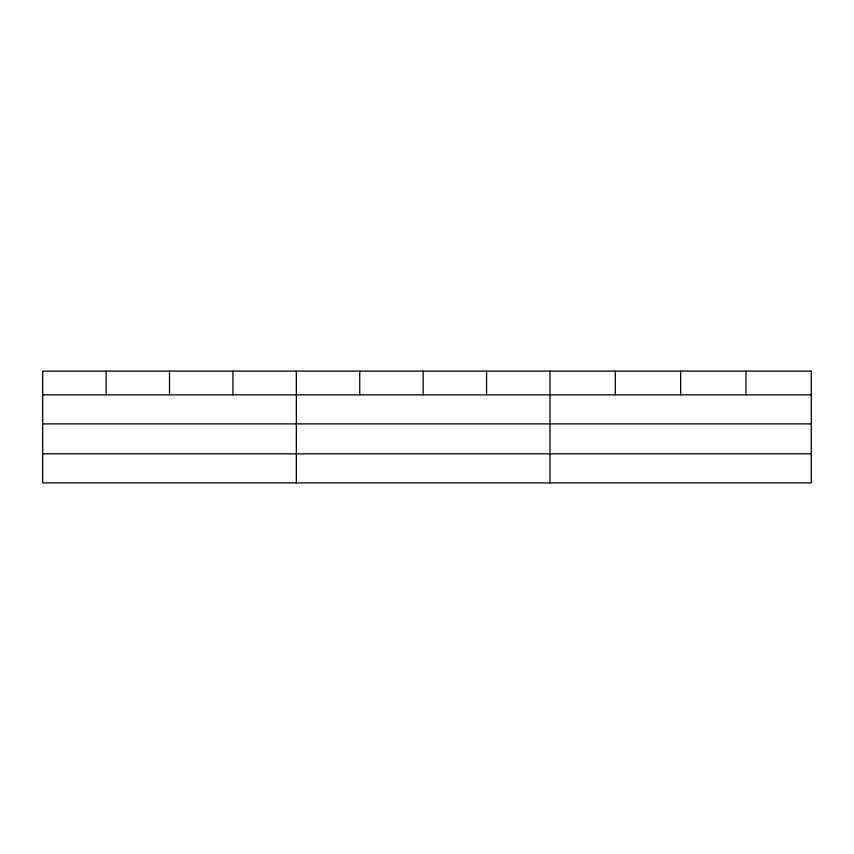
<?xml version="1.0" encoding="UTF-8"?>
<svg xmlns="http://www.w3.org/2000/svg" width="854" height="854" viewBox="0 0 854 854"><rect width="100%" height="100%" fill="white"/><g stroke="black" fill="none" stroke-linecap="round" stroke-linejoin="round"><path stroke-width="1.28" d="M42.7 394.847L811.3 394.847M42.7 423.894L811.3 423.894M42.7 453.826L811.3 453.826M745.969 371.116L745.969 394.847M680.638 371.116L680.638 394.847M615.307 371.116L615.307 394.847M549.976 371.116L549.976 482.884M486.566 371.116L486.566 394.847M423.157 371.116L423.157 394.847M359.747 371.116L359.747 394.847M296.338 371.116L296.338 482.884M232.928 371.116L232.928 394.847M169.519 371.116L169.519 394.847M106.109 371.116L106.109 394.847M811.3 371.116L42.7 371.116L42.7 482.884L811.3 482.884L811.3 371.116"/></g></svg>
